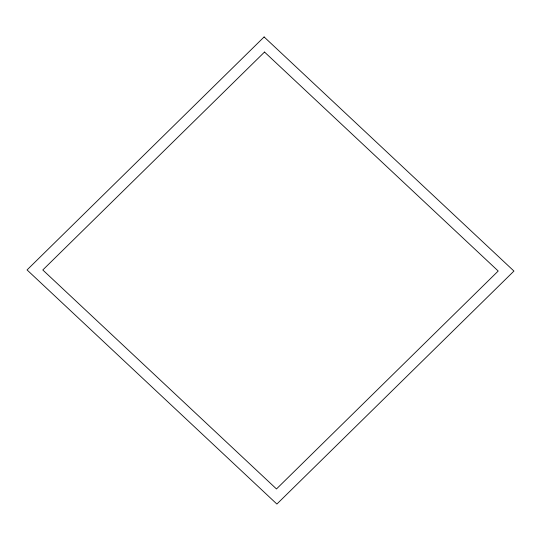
<?xml version="1.0" encoding="UTF-8"?>
<svg xmlns="http://www.w3.org/2000/svg" width="541" height="541" viewBox="0 0 541 541"><rect width="100%" height="100%" fill="white"/><g stroke="black" fill="none" stroke-linecap="round" stroke-linejoin="round"><path stroke-width="0.81" d="M264.109 36.95L27.05 269.932L276.891 504.05L513.95 271.068L264.109 36.95M264.522 52.051L42.793 269.973L276.478 488.949L498.207 271.027L264.522 52.051"/></g></svg>
